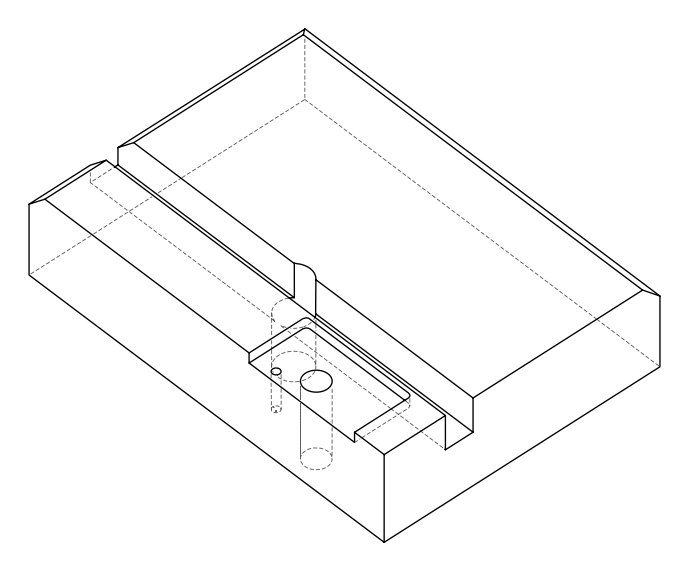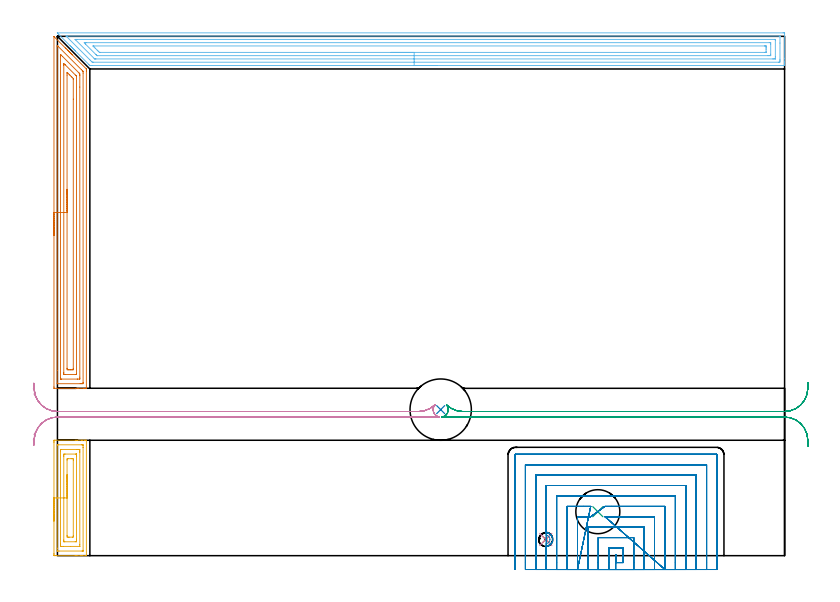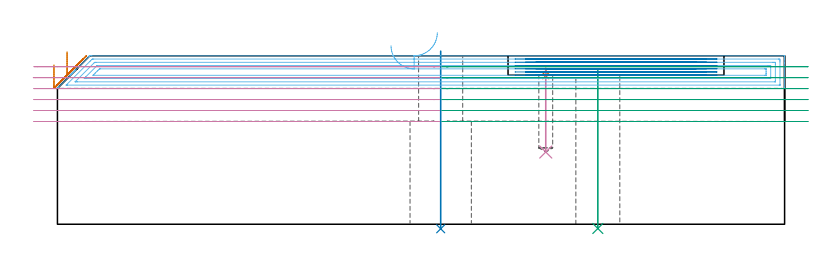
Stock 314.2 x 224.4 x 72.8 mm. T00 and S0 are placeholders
(PLAN: 10 operations, 6 tool changes, 54.1 min)
(1 SPOT_DRILL | STEP1POCKET | NXT0321_9005460120000 | 0.03 min | 821 mm3)
(2 INDEXABLE_INSERT_DRILL_THROUGH_HOLE_FROM_SOLID | STEP1HOLE | NXT0302_024 | 0.31 min | 40130 mm3)
(3 INDEXABLE_INSERT_DRILL_THROUGH_HOLE_FROM_SOLID_1 | STEP1HOLE_1 | NXT0302_009 | 0.28 min | 20621 mm3)
(4 DRILL_BLIND_HOLE_INTO_CENTER | STEP1POCKET | UGT0301_025 | 0.14 min | 911 mm3)
(5 AREA_MILL | FG_CHAMFER_SURFACE | UGT0205_001 | 2.31 min | 5579 mm3)
(6 AREA_MILL_1 | FG_CHAMFER_SURFACE_1 | UGT0205_001 | 12.62 min | 31234 mm3)
(7 AREA_MILL_2 | FG_CHAMFER_SURFACE_2 | UGT0205_001 | 6.13 min | 14667 mm3)
(8 MILL_SLOT | SLOT_PARTIAL_RECTANGULAR | UGT0201_124 | Follow Part, ap 1.5, ae 75% | 23.64 min | 33432 mm3)
(9 MILL_RECTANGULAR_SLOT | SLOT_RECTANGULAR | UGT0201_136 | Follow Part, ap 5, ae 75% | 4.15 min | 87497 mm3)
(10 MILL_RECTANGULAR_SLOT_1 | SLOT_RECTANGULAR_1 | UGT0201_136 | Follow Part, ap 5, ae 75% | 4.52 min | 96912 mm3)
(TOOL NXT0321_9005460120000 | NC Spot Drill, 142deg, 12mm, Carbide, Uncoated | D12 PA142 FL30 Z2)
(TOOL NXT0302_024 | Index. Insert Drill 26.5mm [880-D2650L32-03] | D26.5 PA176 FL80 Z2)
(TOOL NXT0302_009 | Index. Insert Drill 19mm [880-D1900L25-05] | D19 PA176 FL95 Z2)
(TOOL UGT0301_025 | Twist Drill 6 mm | D6 PA118 FL57 Z2)
(TOOL UGT0205_001 | Chamfer Mill 20 x 3 x 45 deg. | D20 FL50 Z2)
(TOOL UGT0201_124 | Carbide End Mill 6.0 | D6 FL15 Z4)
(TOOL UGT0201_136 | Carbide End Mill 20.0 | D20 FL30 Z4)
(OP 1 SPOT_DRILL)
G17 G21 G94 G90
T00 M6
G54
G17 G0 G90 X211. Y7. S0 M3
G43 Z82.8 H0
G94 G81 G98 Z64.142 F250. R67.4
G80
M5
M2
(OP 2 INDEXABLE_INSERT_DRILL_THROUGH_HOLE_FROM_SOLID)
G17 G21 G94 G90
T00 M6
G54
G17 G0 G90 X165.6 Y63.1 S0 M3
G43 Z82.8 H1
G94 G81 G98 Z-1.963 F250. R74.8
G80
M5
M2
(OP 3 INDEXABLE_INSERT_DRILL_THROUGH_HOLE_FROM_SOLID_1)
G17 G21 G94 G90
T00 M6
G54
G17 G0 G90 X233.5 Y19. S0 M3
G43 Z82.8 H1
G94 G81 G98 Z-1.832 F250. R66.4
G80
M5
M2
(OP 4 DRILL_BLIND_HOLE_INTO_CENTER)
G17 G21 G94 G90
T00 M6
G54
G17 G0 G90 X211. Y7. S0 M3
G43 Z82.8 H0
G94 G81 G98 Z31.2 F250. R66.4
G80
M5
M2
(OP 5 AREA_MILL)
G17 G21 G94 G90
T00 M6
G54
G17 G0 G90 X-1.5 Y14.95 S1061 M3
G43 Z82.8 H0
Z68.8
G94 G1 Y14.988 Z67.928 F250.
Y15.102 Z67.064
Y15.291 Z66.212
Y15.553 Z65.38
Y15.887 Z64.574
Y16.29 Z63.8
Y16.758 Z63.064
Y17.29 Z62.372
Y17.879 Z61.729
Y18.522 Z61.14
Y19.214 Z60.608
Y19.95 Z60.14
Y20.724 Z59.737
Y21.53 Z59.403
Y22.362 Z59.141
Y23.214 Z58.952
Y24.078 Z58.838
Y24.95 Z58.8
Y48.889
X-1.499 Y49.361 Z58.801
X-1.495 Y49.771 Z58.803
X-1.491 Y49.891 Z58.805
X-1.089 Y49.9 Z59.207
X7.696 Z67.991
X8.387 Z68.685
X8.575 Z68.873
X10.332 Z70.628
X10.707 Z71.006
X11.714 Z72.013
X12.089 Z72.387
X12.326 Y49.899 Z72.625
X12.494 Y49.89 Z72.792
X12.5 Y49.805 Z72.8
Y0.095
X12.494 Y0.01 Z72.792
X12.324 Y0. Z72.623
X10.708 Z71.006
X10.332 Z70.628
X10.144 Z70.441
X8.387 Z68.685
X7.696 Z67.991
X-0.556 Z59.74
X-1.089 Y0.002 Z59.207
X-1.299 Y0.004 Z58.998
X-1.491 Y0.009 Z58.805
X-1.495 Y0.129 Z58.803
X-1.499 Y0.539 Z58.801
X-1.5 Y0.954 Z58.8
Y24.95
X-0.086 Z60.214
X-0.085 Y47.586 Z60.215
X-0.084 Y47.776 Z60.216
X-0.081 Y47.87 Z60.219
X-0.08 Y47.886 Z60.22
X-0.042 Y47.89 Z60.258
X0.046 Y47.895 Z60.346
X0.358 Y47.899 Z60.658
X10.332 Y47.9 Z70.632
X10.901 Y47.898 Z71.201
X11.023 Y47.893 Z71.323
X11.077 Y47.89 Z71.377
X11.083 Y47.715 Z71.383
X11.084 Y47.586 Z71.384
X11.086 Y46.824 Z71.386
Y46.698
X11.085 Y2.314 Z71.385
X11.083 Y2.124 Z71.383
X11.081 Y2.03 Z71.381
X11.08 Y2.014 Z71.38
X11.042 Y2.01 Z71.342
X10.954 Y2.005 Z71.254
X10.642 Y2.001 Z70.942
X0.668 Y2. Z60.968
X0.099 Y2.002 Z60.399
X-0.023 Y2.006 Z60.277
X-0.077 Y2.01 Z60.223
X-0.083 Y2.185 Z60.217
X-0.084 Y2.314 Z60.216
X-0.086 Y3.076 Z60.214
Y3.202
Y24.95
X1.328 Z61.628
X1.329 Y45.143 Z61.629
X1.331 Y45.811 Z61.631
X1.333 Y45.865 Z61.633
X1.335 Y45.884 Z61.635
X1.37 Y45.89 Z61.67
X1.459 Y45.899 Z61.759
X8.486 Y45.9 Z68.786
X9.366 Y45.899 Z69.666
X9.453 Y45.897 Z69.753
X9.541 Y45.89 Z69.841
X9.665 Y45.875 Z69.965
X9.667 Y45.811 Z69.967
X9.67 Y45.592 Z69.97
X9.671 Y44.923 Z69.971
X9.672 Y44.703 Z69.972
X9.671 Y4.757 Z69.971
X9.669 Y4.089 Z69.969
X9.667 Y4.035 Z69.967
X9.665 Y4.016 Z69.965
X9.63 Y4.01 Z69.93
X9.541 Y4.001 Z69.841
X5.589 Y4. Z65.889
X2.514 Z62.814
X1.635 Y4.001 Z61.935
X1.547 Y4.003 Z61.847
X1.458 Y4.01 Z61.758
X1.335 Y4.025 Z61.635
X1.333 Y4.089 Z61.633
X1.33 Y4.308 Z61.63
X1.329 Y4.977 Z61.629
X1.328 Y5.197 Z61.628
Y24.95
X2.743 Z63.043
Y42.826
X2.744 Y43.148 Z63.044
X2.748 Y43.709 Z63.048
X2.752 Y43.89 Z63.052
X2.931 Y43.894 Z63.231
X3.304 Y43.899 Z63.604
X7.831 Y43.9 Z68.131
X8.1 Y43.895 Z68.4
X8.234 Y43.89 Z68.534
X8.251 Y43.881 Z68.551
X8.254 Y43.861 Z68.554
X8.256 Y43.825 Z68.556
X8.257 Y43.469 Z68.557
Y43.148
Y7.074
X8.256 Y6.752 Z68.556
X8.252 Y6.191 Z68.552
X8.248 Y6.01 Z68.548
X8.069 Y6.006 Z68.369
X7.696 Y6.001 Z67.996
X3.169 Y6. Z63.469
X2.9 Y6.005 Z63.2
X2.766 Y6.01 Z63.066
X2.749 Y6.019 Z63.049
X2.746 Y6.039 Z63.046
X2.744 Y6.075 Z63.044
X2.743 Y6.431 Z63.043
Y6.752
Y24.95
X4.157 Z64.457
Y41.372
X4.158 Y41.397 Z64.458
X4.182 Y41.89 Z64.482
X4.54 Y41.898 Z64.84
X5.939 Y41.9 Z66.239
X6.297 Y41.899 Z66.597
X6.818 Y41.89 Z67.118
X6.842 Y41.372 Z67.142
X6.843 Y41.347 Z67.143
Y8.528
X6.842 Y8.503 Z67.142
X6.818 Y8.01 Z67.118
X6.46 Y8.002 Z66.76
X5.061 Y8. Z65.361
X4.703 Y8.001 Z65.003
X4.182 Y8.01 Z64.482
X4.158 Y8.528 Z64.458
X4.157 Y8.553 Z64.457
Y24.95
Y25.822 Z64.495
Y26.686 Z64.609
Y27.538 Z64.798
Y28.37 Z65.06
Y29.176 Z65.394
Y29.95 Z65.797
Y30.686 Z66.265
Y31.378 Z66.796
Y32.021 Z67.386
Y32.61 Z68.029
Y33.142 Z68.721
Y33.61 Z69.457
Y34.013 Z70.231
Y34.347 Z71.037
Y34.609 Z71.869
Y34.798 Z72.72
Y34.912 Z73.585
Y34.95 Z74.457
G0 Z82.8
M5
M2
(OP 6 AREA_MILL_1)
G17 G21 G94 G90
T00 M6
G54
G17 G0 G90 X164.14 Y211.803 S1061 M3
G43 Z82.8 H0
Z82.797
G94 G1 X164.102 Z81.925 F250.
X163.988 Z81.06
X163.799 Z80.209
X163.537 Z79.377
X163.203 Z78.571
X162.8 Z77.797
X162.331 Z77.061
X161.8 Z76.369
X161.211 Z75.726
X160.568 Z75.136
X159.875 Z74.605
X159.14 Z74.137
X158.366 Z73.734
X157.56 Z73.4
X156.728 Z73.138
X155.876 Z72.949
X155.011 Z72.835
X154.14 Z72.797
X14.842
X14.123 Y211.81 Z72.789
X14.038 Y211.814 Z72.785
X13.973 Y211.847 Z72.753
X13.955 Y211.86 Z72.739
X13.567 Y212.245 Z72.354
X7.835 Y217.971 Z66.626
X7.694 Y218.112 Z66.486
X7.538 Y218.268 Z66.33
X7.394 Y218.411 Z66.185
X7.247 Y218.559 Z66.039
X7.103 Y218.702 Z65.896
X6.953 Y218.851 Z65.744
X6.8 Y219.005 Z65.593
X6.669 Y219.136 Z65.462
X6.512 Y219.292 Z65.303
X6.352 Y219.452 Z65.146
X6.234 Y219.57 Z65.028
X6.071 Y219.732 Z64.863
X5.905 Y219.899 Z64.699
X5.8 Y220.004 Z64.594
X5.63 Y220.173 Z64.422
X5.458 Y220.346 Z64.252
X0.539 Y225.261 Z59.339
X0.075 Y225.727 Z58.873
X-0.075 Y225.889 Z58.705
X0.018 Y225.897 Z58.702
X0.051 Y225.899 Z58.7
X313.568 Y225.9
X314.018 Y225.895 Z58.703
X314.19 Y225.892 Z58.706
X314.2 Y225.716 Z58.882
Y214.888 Z69.707
Y213.491 Z71.106
Y213.126 Z71.469
Y212.397 Z72.203
Y212.169 Z72.431
Y211.805 Z72.786
X314.135 Y211.801 Z72.793
X314.092 Z72.795
X314.016 Y211.803 Z72.797
X154.14
Y213.217 Z71.383
X15.65 Y213.218 Z71.382
X15.25 Y213.222 Z71.378
X15.054 Y213.225 Z71.375
X14.849 Y213.42 Z71.18
X14.255 Y214.007 Z70.593
X13.955 Y214.306 Z70.294
X3.867 Y224.385 Z60.215
X3.827 Y224.427 Z60.173
X3.788 Y224.472 Z60.128
X3.784 Y224.48 Z60.12
X3.788 Y224.481 Z60.119
X3.823 Y224.483 Z60.117
X4.117 Y224.485 Z60.115
X4.209
X311.872
X312.157 Y224.48 Z60.12
X312.185 Y224.479 Z60.121
X312.19 Y224.46 Z60.14
X312.196 Y224.424 Z60.176
X312.199 Y224.389 Z60.211
X312.2 Y221.494 Z63.106
Y214.473 Z70.127
X312.197 Y214.007 Z70.593
X312.191 Y213.601 Z70.999
X312.17 Y213.224 Z71.376
X311.779 Y213.218 Z71.382
X311.686
X154.14 Y213.217 Z71.383
Y214.632 Z69.968
X16.638 Y214.633 Z69.967
X16.378 Y214.635 Z69.965
X16.205 Y214.638 Z69.962
X16.08 Y214.643 Z69.957
X16.03 Y214.69 Z69.91
X15.824 Y214.888 Z69.712
X7.889 Y222.815 Z61.785
X7.694 Y223.013 Z61.587
X7.649 Y223.066 Z61.534
X7.654
X7.694 Y223.068 Z61.532
X8.329 Y223.071 Z61.529
X8.588
X309.99
X310.077 Y223.07 Z61.53
X310.146 Y223.067 Z61.533
X310.184 Y223.065 Z61.535
X310.19 Y223.021 Z61.579
X310.196 Y222.815 Z61.785
X310.199 Y222.609 Z61.991
X310.2 Y215.562 Z69.038
X310.195 Y214.888 Z69.712
X310.192 Y214.689 Z69.911
X310.177 Y214.638 Z69.962
X310.12 Y214.636 Z69.964
X309.99 Y214.634 Z69.966
X309.356 Y214.631 Z69.969
X309.096
X154.14 Y214.632 Z69.968
Y216.046 Z68.554
X17.25
X17.174 Y216.047 Z68.553
X17.137 Y216.05 Z68.55
X17.122 Y216.052 Z68.548
X17.051 Y216.119 Z68.481
X16.77 Y216.391 Z68.209
X16.638 Y216.522 Z68.078
X12.166 Y220.99 Z63.61
X12.106 Y221.053 Z63.547
X11.56 Y221.65 Z62.95
X12.166 Y221.655 Z62.945
X12.448 Y221.656 Z62.944
X307.588 Y221.657 Z62.943
X308.054 Y221.655 Z62.945
X308.152 Y221.653 Z62.947
X308.19 Y221.651 Z62.949
X308.194 Y221.602 Z62.998
X308.197 Y221.493 Z63.107
X308.2 Y221.055 Z63.545
Y216.651 Z67.949
X308.197 Y216.21 Z68.39
X308.193 Y216.1 Z68.5
X308.189 Y216.052 Z68.548
X308.124 Y216.05 Z68.55
X307.919 Y216.047 Z68.553
X307.307 Y216.046 Z68.554
X307.026 Y216.045 Z68.555
X154.14 Y216.046 Z68.554
Y217.46 Z67.14
X18.426 Y217.461 Z67.139
X18.356 Y217.462 Z67.138
X18.214 Y217.467 Z67.133
X18.148 Y217.472 Z67.128
X18.126 Y217.49 Z67.11
X18.082 Y217.53 Z67.07
X17.532 Y218.076 Z66.524
X17.197 Y218.411 Z66.189
X16.315 Y219.292 Z65.308
X15.743 Y219.863 Z64.737
X15.437 Y220.173 Z64.427
X15.396 Y220.218 Z64.382
X15.382 Y220.235 Z64.365
X15.672 Y220.242 Z64.358
X305.59 Y220.243 Z64.357
X305.733 Y220.242 Z64.358
X306.02 Y220.238 Z64.362
X306.191 Y220.235 Z64.365
X306.194 Y220.217 Z64.383
X306.196 Y220.173 Z64.427
X306.2 Y219.502 Z65.098
Y219.292 Z65.308
Y218.621 Z65.979
X306.199 Y217.74 Z66.86
X306.196 Y217.53 Z67.07
X306.194 Y217.489 Z67.111
X306.191 Y217.474 Z67.126
X306.091 Y217.467 Z67.133
X305.805 Y217.462 Z67.138
X305.662 Y217.46 Z67.14
X154.14
X153.268 Z67.178
X152.403 Z67.292
X151.551 Z67.481
X150.719 Z67.743
X149.913 Z68.077
X149.14 Z68.48
X148.404 Z68.948
X147.712 Z69.48
X147.069 Z70.069
X146.479 Z70.712
X145.948 Z71.404
X145.479 Z72.14
X145.077 Z72.914
X144.743 Z73.72
X144.48 Z74.552
X144.292 Z75.404
X144.178 Z76.268
X144.14 Z77.14
G0 Z82.8
M5
M2
(OP 7 AREA_MILL_2)
G17 G21 G94 G90
T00 M6
G54
G17 G0 G90 X-1.5 Y138.3 S1061 M3
G43 Z82.8 H0
Z68.8
G94 G1 Y138.338 Z67.928 F250.
Y138.452 Z67.064
Y138.641 Z66.212
Y138.903 Z65.38
Y139.237 Z64.574
Y139.64 Z63.8
Y140.108 Z63.064
Y140.639 Z62.372
Y141.229 Z61.729
Y141.872 Z61.14
Y142.564 Z60.608
Y143.3 Z60.14
Y144.074 Z59.737
Y144.88 Z59.403
Y145.712 Z59.141
Y146.563 Z58.952
Y147.428 Z58.838
Y148.3 Z58.8
X-1.499 Y224.292 Z58.799
X-1.497 Y224.293 Z58.801
X-1.492 Y224.292 Z58.807
X3.407 Y219.393 Z63.707
X3.743 Y219.059 Z64.039
X4.247 Y218.553 Z64.547
X4.458 Y218.343 Z64.756
X4.621 Y218.181 Z64.916
X4.78 Y218.021 Z65.078
X4.904 Y217.897 Z65.202
X5.061 Y217.742 Z65.356
X5.213 Y217.588 Z65.51
X5.35 Y217.451 Z65.648
X5.5 Y217.302 Z65.795
X5.645 Y217.156 Z65.943
X5.796 Y217.005 Z66.094
X5.939 Y216.863 Z66.235
X6.078 Y216.723 Z66.376
X6.242 Y216.559 Z66.54
X6.379 Y216.423 Z66.675
X12.487 Y210.313 Z72.787
X12.493 Y210.296 Z72.793
X12.5 Y209.42 Z72.8
Y72.457
X12.498 Y72.31 Z72.788
X12.357 Y72.302 Z72.649
X12.211 Y72.3 Z72.51
X11.828 Z72.127
X11.211 Z71.505
X9.145 Z69.442
X8.575 Z68.87
X7.902 Z68.197
X-1.375 Y72.301 Z58.922
X-1.492 Y72.31 Z58.806
X-1.499 Y72.427 Z58.799
X-1.5 Y72.903 Z58.8
Y148.3
X-0.086 Z60.214
X-0.085 Y220.001 Z60.215
X-0.084 Y220.128 Z60.216
X-0.08 Y220.374 Z60.22
X-0.079 Y220.417 Z60.221
X-0.044 Y220.387 Z60.256
X-0.003 Y220.349 Z60.297
X0.222 Y220.128 Z60.522
X10.332 Y210.018 Z70.632
X10.928 Y209.421 Z71.228
X11.014 Y209.329 Z71.314
X11.065 Y209.274 Z71.365
X11.079 Y209.227 Z71.379
X11.085 Y208.528 Z71.385
Y74.815
X11.084 Y74.687 Z71.384
X11.079 Y74.315 Z71.379
X10.709 Y74.304 Z71.009
X10.332 Y74.302 Z70.632
X9.835 Y74.3 Z70.135
X-0.009 Y74.301 Z60.291
X-0.037 Y74.303 Z60.263
X-0.066 Y74.309 Z60.234
X-0.079 Y74.314 Z60.221
X-0.08 Y74.336 Z60.22
X-0.085 Y74.56 Z60.215
X-0.086 Y80.006 Z60.214
Y148.3
X1.328 Z61.628
X1.329 Y215.888 Z61.629
X1.331 Y216.559 Z61.631
X1.339 Z61.639
X1.546 Y216.353 Z61.846
X2.234 Y215.666 Z62.534
X9.372 Y208.528 Z69.672
X9.453 Y208.445 Z69.753
X9.647 Y208.242 Z69.947
X9.664 Y207.857 Z69.964
X9.668 Y207.636 Z69.968
X9.67 Y207.416 Z69.97
X9.671 Y202.486 Z69.971
Y77.143
X9.669 Y76.472 Z69.969
X9.667 Y76.362 Z69.967
X9.665 Y76.315 Z69.965
X9.616 Y76.307 Z69.916
X9.453 Y76.304 Z69.753
X8.744 Y76.3 Z69.044
X8.575 Z68.875
X1.715 Z62.015
X1.546 Y76.303 Z61.846
X1.378 Y76.308 Z61.678
X1.335 Y76.31 Z61.635
X1.333 Y76.34 Z61.633
X1.33 Y76.398 Z61.63
X1.329 Y76.472 Z61.629
Y76.693
X1.328 Y148.3 Z61.628
X2.743 Z63.043
X2.744 Y211.774 Z63.044
X2.745 Y212.097 Z63.045
X2.75 Y212.66 Z63.05
X3.304 Y212.144 Z63.604
X3.353 Y212.097 Z63.653
X7.815 Y207.636 Z68.115
X7.937 Y207.511 Z68.237
X8.192 Y207.248 Z68.492
X8.251 Y207.185 Z68.551
X8.253 Y207.172 Z68.553
X8.255 Y207.137 Z68.555
X8.257 Y207.067 Z68.557
Y78.58
X8.255 Y78.389 Z68.555
X8.252 Y78.321 Z68.552
X8.25 Y78.31 Z68.55
X8.244 Y78.307 Z68.544
X8.219 Y78.303 Z68.519
X8.114 Y78.301 Z68.414
X3.261 Y78.3 Z63.561
X2.884 Y78.304 Z63.184
X2.79 Y78.307 Z63.09
X2.749 Y78.31 Z63.049
X2.748 Y78.342 Z63.048
X2.745 Y78.425 Z63.045
X2.743 Y78.826 Z63.043
Y79.149
Y148.3
X4.157 Z64.457
Y207.636
X4.158 Y208.528 Z64.458
X4.159 Y208.552 Z64.459
X4.182 Y208.808 Z64.482
X4.47 Y208.528 Z64.77
X5.061 Y207.941 Z65.361
X5.366 Y207.636 Z65.666
X5.939 Y207.062 Z66.239
X6.256 Y206.744 Z66.556
X6.818 Y206.172 Z67.118
X6.841 Y205.851 Z67.141
X6.842 Y205.827 Z67.142
X6.843 Y197.263 Z67.143
Y80.933
X6.842 Y80.909 Z67.142
X6.818 Y80.31 Z67.118
X6.56 Y80.303 Z66.86
X5.939 Y80.3 Z66.239
X5.684 Z65.984
X5.061 Z65.361
X4.804 Y80.301 Z65.104
X4.182 Y80.31 Z64.482
X4.158 Y80.933 Z64.458
X4.157 Y80.958 Z64.457
Y148.3
Y149.171 Z64.495
Y150.036 Z64.609
Y150.888 Z64.798
Y151.72 Z65.06
Y152.526 Z65.394
Y153.3 Z65.797
Y154.036 Z66.265
Y154.728 Z66.796
Y155.371 Z67.386
Y155.96 Z68.029
Y156.491 Z68.721
Y156.96 Z69.457
Y157.363 Z70.231
Y157.697 Z71.037
Y157.959 Z71.869
Y158.148 Z72.72
Y158.262 Z73.585
Y158.3 Z74.457
G0 Z82.8
M5
M2
(OP 8 MILL_SLOT)
G17 G21 G94 G90
T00 M6
G54
G17 G0 G90 X241.2 Y-6. S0 M3
G43 Z82.8 H0
Z71.4
G94 G1 Y-3. F250.
Y0.3 F500.
X241.5
Y-3.
X244.5
Y3.3
X238.2
Y-3.
Y-6. F250.
X249.
Y-3.
Y7.8 F500.
X233.7
Y-3.
Y-6. F250.
X253.5
Y-3.
Y12.3 F500.
X229.2
Y-3.
Y-6. F250.
X258.
Y-3.
Y16.8 F500.
X239.614
X236.614 F250.
X262.5 Y-6. F500.
Y-3. F250.
Y21.3 F500.
X239.577
X236.577 F250.
X230.395 Y16.8 F500.
X227.395 F250.
X224.7 F500.
Y-3.
Y-6. F250.
X230.424 Y21.3 F500.
X227.424 F250.
X220.2 F500.
Y-3.
Y-6. F250.
X267.
Y-3.
Y25.8 F500.
X215.7
Y-3.
Y-6. F250.
X271.5
Y-3.
Y30.3 F500.
X211.2
Y9.986
Y6.986 F250.
Y7.012
Y4.012
Y-3. F500.
Y-6. F250.
X276.
Y-3.
Y34.8 F500.
X206.7
Y-3.
Y-6. F250.
X280.5
Y-3.
Y39.3 F500.
X202.2
Y-3.
Y-6. F250.
X285.
Y-3.
Y43.6 F500.
G3 X284.8 Y43.8 R0.2
G1 X197.9
G3 X197.7 Y43.6 R0.2
G1 Y-3.
Y-6. F250.
G0 X241.2 Z70.
G1 Y-3.
Y0.3 F500.
X241.5
Y-3.
X244.5
Y3.3
X238.2
Y-3.
Y-6. F250.
X249.
Y-3.
Y7.8 F500.
X233.7
Y-3.
Y-6. F250.
X253.5
Y-3.
Y12.3 F500.
X229.2
Y-3.
Y-6. F250.
X258.
Y-3.
Y16.8 F500.
X239.614
X236.614 F250.
X262.5 Y-6. F500.
Y-3. F250.
Y21.3 F500.
X239.577
X236.577 F250.
X230.395 Y16.8 F500.
X227.395 F250.
X224.7 F500.
Y-3.
Y-6. F250.
X230.424 Y21.3 F500.
X227.424 F250.
X220.2 F500.
Y-3.
Y-6. F250.
X267.
Y-3.
Y25.8 F500.
X215.7
Y-3.
Y-6. F250.
X271.5
Y-3.
Y30.3 F500.
X211.2
Y9.981
G2 X213.124 Y9.112 R3.011
X213.604 Y8.479 R3.002
X213.169 Y4.939 R3.019
X211.413 Y4.035 R3.009
X211.2 Y4.013 R3.065
G1 Y-3.
Y-6. F250.
X276.
Y-3.
Y34.8 F500.
X206.7
Y-3.
Y-6. F250.
X280.5
Y-3.
Y39.3 F500.
X202.2
Y-3.
Y-6. F250.
X285.
Y-3.
Y43.6 F500.
G3 X284.8 Y43.8 R0.2
G1 X197.9
G3 X197.7 Y43.6 R0.2
G1 Y-3.
Y-6. F250.
G0 X241.2 Z68.6
G1 Y-3.
Y0.3 F500.
X241.5
Y-3.
X244.5
Y3.3
X238.2
Y-3.
Y-6. F250.
X249.
Y-3.
Y7.8 F500.
X233.7
Y-3.
Y-6. F250.
X253.5
Y-3.
Y12.3 F500.
X229.2
Y-3.
Y-6. F250.
X258.
Y-3.
Y16.8 F500.
X239.614
X236.614 F250.
X262.5 Y-6. F500.
Y-3. F250.
Y21.3 F500.
X239.577
X236.577 F250.
X230.395 Y16.8 F500.
X227.395 F250.
X224.7 F500.
Y-3.
Y-6. F250.
X230.424 Y21.3 F500.
X227.424 F250.
X220.2 F500.
Y-3.
Y-6. F250.
X267.
Y-3.
Y25.8 F500.
X215.7
Y-3.
Y-6. F250.
X271.5
Y-3.
Y30.3 F500.
X211.2
Y9.981
G2 X213.366 Y8.84 R3.011
X212.488 Y4.397 R3.019
X211.2 Y4.013 R3.068
G1 Y-3.
Y-6. F250.
X276.
Y-3.
Y34.8 F500.
X206.7
Y-3.
Y-6. F250.
X280.5
Y-3.
Y39.3 F500.
X202.2
Y-3.
Y-6. F250.
X285.
Y-3.
Y43.6 F500.
G3 X284.8 Y43.8 R0.2
G1 X197.9
G3 X197.7 Y43.6 R0.2
G1 Y-3.
Y-6. F250.
G0 X241.2 Z67.2
G1 Y-3.
Y0.3 F500.
X241.5
Y-3.
X244.5
Y3.3
X238.2
Y-3.
Y-6. F250.
X249.
Y-3.
Y7.8 F500.
X233.7
Y-3.
Y-6. F250.
X253.5
Y-3.
Y12.3 F500.
X229.2
Y-3.
Y-6. F250.
X258.
Y-3.
Y16.8 F500.
X239.614
X236.614 F250.
X262.5 Y-6. F500.
Y-3. F250.
Y21.3 F500.
X239.577
X236.577 F250.
X230.395 Y16.8 F500.
X227.395 F250.
X224.7 F500.
Y-3.
Y-6. F250.
X230.424 Y21.3 F500.
X227.424 F250.
X220.2 F500.
Y-3.
Y-6. F250.
X267.
Y-3.
Y25.8 F500.
X215.7
Y-3.
Y-6. F250.
X271.5
Y-3.
Y30.3 F500.
X211.2
Y9.981
G2 X213.366 Y8.84 R3.011
X212.488 Y4.397 R3.019
X211.2 Y4.013 R3.068
G1 Y-3.
Y-6. F250.
X276.
Y-3.
Y34.8 F500.
X206.7
Y-3.
Y-6. F250.
X280.5
Y-3.
Y39.3 F500.
X202.2
Y-3.
Y-6. F250.
X285.
Y-3.
Y43.6 F500.
G3 X284.8 Y43.8 R0.2
G1 X197.9
G3 X197.7 Y43.6 R0.2
G1 Y-3.
Y-6. F250.
G0 X241.2 Z65.8
G1 Y-3.
Y0.3 F500.
X241.5
Y-3.
X244.5
Y3.3
X238.2
Y-3.
Y-6. F250.
X249.
Y-3.
Y7.8 F500.
X233.7
Y-3.
Y-6. F250.
X253.5
Y-3.
Y12.3 F500.
X229.2
Y-3.
Y-6. F250.
X258.
Y-3.
Y16.8 F500.
X239.614
X236.614 F250.
X262.5 Y-6. F500.
Y-3. F250.
Y21.3 F500.
X239.577
X236.577 F250.
X230.395 Y16.8 F500.
X227.395 F250.
X224.7 F500.
Y-3.
Y-6. F250.
X230.424 Y21.3 F500.
X227.424 F250.
X220.2 F500.
Y-3.
Y-6. F250.
X267.
Y-3.
Y25.8 F500.
X215.7
Y-3.
Y-6. F250.
X271.5
Y-3.
Y30.3 F500.
X211.2
Y8.798
G2 X211.503 Y8.74 R1.838
X212.808 Y7.008 R1.817
X211.2 Y5.199 R1.808
G1 Y-3.
Y-6. F250.
X276.
Y-3.
Y34.8 F500.
X206.7
Y-3.
Y-6. F250.
X280.5
Y-3.
Y39.3 F500.
X202.2
Y-3.
Y-6. F250.
X285.
Y-3.
Y43.6 F500.
G3 X284.8 Y43.8 R0.2
G1 X197.9
G3 X197.7 Y43.6 R0.2
G1 Y-3.
Y-6. F250.
G0 X241.2 Z64.4
G1 Y-3.
Y0.3 F500.
X241.5
Y-3.
X244.5
Y3.3
X238.2
Y-3.
Y-6. F250.
X249.
Y-3.
Y7.8 F500.
X233.7
Y-3.
Y-6. F250.
X253.5
Y-3.
Y12.3 F500.
X229.2
Y-3.
Y-6. F250.
X258.
Y-3.
Y16.8 F500.
X239.614
X236.614 F250.
X262.5 Y-6. F500.
Y-3. F250.
Y21.3 F500.
X239.577
X236.577 F250.
X230.395 Y16.8 F500.
X227.395 F250.
X224.7 F500.
Y-3.
Y-6. F250.
X230.424 Y21.3 F500.
X227.424 F250.
X220.2 F500.
Y-3.
Y-6. F250.
X267.
Y-3.
Y25.8 F500.
X215.7
Y-3.
Y-6. F250.
X271.5
Y-3.
Y30.3 F500.
X211.2
Y-3.
Y-6. F250.
X276.
Y-3.
Y34.8 F500.
X206.7
Y-3.
Y-6. F250.
X280.5
Y-3.
Y39.3 F500.
X202.2
Y-3.
Y-6. F250.
X285.
Y-3.
Y43.6 F500.
G3 X284.8 Y43.8 R0.2
G1 X197.9
G3 X197.7 Y43.6 R0.2
G1 Y-3.
Y-6. F250.
G0 Z82.8
M5
M2
(OP 9 MILL_RECTANGULAR_SLOT)
G17 G21 G94 G90
T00 M6
G54
G17 G0 G90 X324.324 Y74.85 S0 M3
G43 Z82.8 H0
Z68.067
G94 G1 X324.19 Y71.853 F250.
G2 X314.2 Y62.3 R10. F500.
G1 X175.135
G2 X168.095 Y65.199 R10.
G1 X168.087 Y65.192
G2 X166.135 Y59.894 R3.25
G1 X314.2 Y59.9
G2 X324.19 Y50.347 R10.
G1 X324.324 Y47.35 F250.
G0 Y74.85 Z63.333
G1 X324.19 Y71.853
G2 X314.2 Y62.3 R10. F500.
G1 X175.135
G2 X168.095 Y65.199 R10.
G1 X168.087 Y65.192
G2 X166.135 Y59.894 R3.25
G1 X314.2 Y59.9
G2 X324.19 Y50.347 R10.
G1 X324.324 Y47.35 F250.
G0 Y74.85 Z58.6
G1 X324.19 Y71.853
G2 X314.2 Y62.3 R10. F500.
G1 X175.135
G2 X168.095 Y65.199 R10.
G1 X168.087 Y65.192
G2 X166.135 Y59.894 R3.25
G1 X314.2 Y59.9
G2 X324.19 Y50.347 R10.
G1 X324.324 Y47.35 F250.
G0 Y74.85 Z53.867
G1 X324.19 Y71.853
G2 X314.2 Y62.3 R10. F500.
G1 X175.135
G2 X168.095 Y65.199 R10.
G1 X168.087 Y65.192
G2 X166.135 Y59.894 R3.25
G1 X314.2 Y59.9
G2 X324.19 Y50.347 R10.
G1 X324.324 Y47.35 F250.
G0 Y74.85 Z49.133
G1 X324.19 Y71.853
G2 X314.2 Y62.3 R10. F500.
G1 X175.135
G2 X168.095 Y65.199 R10.
G1 X168.087 Y65.192
G2 X166.135 Y59.894 R3.25
G1 X314.2 Y59.9
G2 X324.19 Y50.347 R10.
G1 X324.324 Y47.35 F250.
G0 Y74.85 Z44.4
G1 X324.19 Y71.853
G2 X314.2 Y62.3 R10. F500.
G1 X175.135
G2 X168.095 Y65.199 R10.
G1 X168.087 Y65.192
G2 X166.135 Y59.894 R3.25
G1 X314.2 Y59.9
G2 X324.19 Y50.347 R10.
G1 X324.324 Y47.35 F250.
G0 Z82.8
M5
M2
(OP 10 MILL_RECTANGULAR_SLOT_1)
G17 G21 G94 G90
T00 M6
G54
G17 G0 G90 X-10.163 Y52.292 S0 M3
G43 Z82.8 H0
Z68.067
G94 G1 X-8.665 Y54.892 F250.
G2 X0. Y59.9 R10. F500.
G1 X164.885
X165.064 Y59.884
X165.065 Y59.894
G2 X163.113 Y65.192 R3.25
G1 X163.105 Y65.199
G2 X156.065 Y62.3 R10.
G1 X0.
G2 X-8.665 Y67.309 R10.
G1 X-10.163 Y69.908 F250.
G0 X-10.44 Y50.016 Z63.333
G1 X-9.546 Y52.88
G2 X0. Y59.9 R10. F500.
G1 X164.885
X165.064 Y59.884
X165.065 Y59.894
G2 X163.113 Y65.192 R3.25
G1 X163.105 Y65.199
G2 X156.065 Y62.3 R10.
G1 X0.
G2 X-9.546 Y69.321 R10.
G1 X-10.44 Y72.185 F250.
G0 X-10.202 Y47.683 Z58.6
G1 X-9.97 Y50.674
G2 X0. Y59.9 R10. F500.
G1 X164.885
X165.064 Y59.884
X165.065 Y59.894
G2 X163.113 Y65.192 R3.25
G1 X163.105 Y65.199
G2 X156.065 Y62.3 R10.
G1 X0.
G2 X-9.97 Y71.526 R10.
G1 X-10.202 Y74.517 F250.
G0 Y47.683 Z53.867
G1 X-9.97 Y50.674
G2 X0. Y59.9 R10. F500.
G1 X164.885
X165.064 Y59.884
X165.065 Y59.894
G2 X163.113 Y65.192 R3.25
G1 X163.105 Y65.199
G2 X156.065 Y62.3 R10.
G1 X0.
G2 X-9.97 Y71.526 R10.
G1 X-10.202 Y74.517 F250.
G0 Y47.683 Z49.133
G1 X-9.97 Y50.674
G2 X0. Y59.9 R10. F500.
G1 X164.885
X165.064 Y59.884
X165.065 Y59.894
G2 X163.113 Y65.192 R3.25
G1 X163.105 Y65.199
G2 X156.065 Y62.3 R10.
G1 X0.
G2 X-9.97 Y71.526 R10.
G1 X-10.202 Y74.517 F250.
G0 Y47.683 Z44.4
G1 X-9.97 Y50.674
G2 X0. Y59.9 R10. F500.
G1 X164.885
X165.064 Y59.884
X165.065 Y59.894
G2 X163.113 Y65.192 R3.25
G1 X163.105 Y65.199
G2 X156.065 Y62.3 R10.
G1 X0.
G2 X-9.97 Y71.526 R10.
G1 X-10.202 Y74.517 F250.
G0 Z82.8
M5
M2
